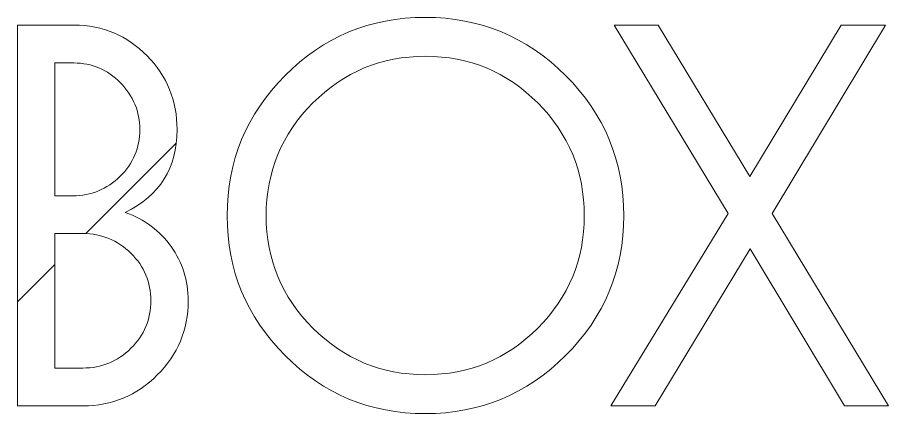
# Model space of a CAD drawing. Header units: inches. Extents: x 30 to 444, y 589 to 771.
# Drawn here: x 435 to 444.26, y 589.37 to 593.59 of the extents above; entities that cross this region are included whole.
import ezdxf

# ---------------------------------------------------------------- set-up
doc = ezdxf.new("R2010")
doc.units = ezdxf.units.IN
doc.header["$MEASUREMENT"] = 0
doc.layers.add('Default', color=7, linetype='Continuous')
pattern_1 = [(45, (0, 0), (-7.07107, 7.07107), [])]

# ---------------------------------------------------------------- blocks, each defined once
blk = doc.blocks.new('block 14')
at = {"layer": 'Default'}
h = blk.add_hatch(dxfattribs=at)
h.set_pattern_fill('AI_USER_DEFINED_HATCH', scale=10, angle=45, style=2, pattern_type=0)
h.set_pattern_definition(pattern_1)
edge = h.paths.add_edge_path()
edge.add_spline(control_points=[(441.4444, 591.475), (441.4444, 590.8954), (441.2383, 590.3993), (440.8262, 589.9872), (440.4141, 589.5751), (439.9161, 589.369), (439.3326, 589.369), (438.7489, 589.369), (438.2518, 589.5751), (437.8419, 589.9872), (437.4315, 590.3993), (437.2266, 590.8954), (437.2266, 591.475), (437.2266, 592.0587), (437.4315, 592.5565), (437.8419, 592.9686), (438.2518, 593.3807), (438.7489, 593.587), (439.3326, 593.587), (439.9161, 593.587), (440.4141, 593.3807), (440.8262, 592.9686), (441.2383, 592.5565), (441.4444, 592.0587), (441.4444, 591.475)], knot_values=[0, 0, 0, 0, 1, 1, 1, 2, 2, 2, 3, 3, 3, 4, 4, 4, 5, 5, 5, 6, 6, 6, 7, 7, 7, 8, 8, 8, 8], degree=3, periodic=1)
edge = h.paths.add_edge_path()
edge.add_spline(control_points=[(441.0243, 591.475), (441.0243, 591.9444), (440.8597, 592.3447), (440.5304, 592.6759), (440.2011, 593.0071), (439.8018, 593.1728), (439.3326, 593.1728), (438.8671, 593.1728), (438.4689, 593.0071), (438.1375, 592.6759), (437.8063, 592.3447), (437.6407, 591.9444), (437.6407, 591.475), (437.6407, 591.0097), (437.8063, 590.6113), (438.1375, 590.2801), (438.4689, 589.9487), (438.8671, 589.7831), (439.3326, 589.7831), (439.8018, 589.7831), (440.2011, 589.9487), (440.5304, 590.2801), (440.8597, 590.6113), (441.0243, 591.0097), (441.0243, 591.475)], knot_values=[0, 0, 0, 0, 1, 1, 1, 2, 2, 2, 3, 3, 3, 4, 4, 4, 5, 5, 5, 6, 6, 6, 7, 7, 7, 8, 8, 8, 8], degree=3, periodic=1)
h = blk.add_hatch(dxfattribs=at)
h.set_pattern_fill('AI_USER_DEFINED_HATCH', scale=10, angle=45, style=2, pattern_type=0)
h.set_pattern_definition(pattern_1)
edge = h.paths.add_edge_path()
edge.add_spline(control_points=[(436.8118, 590.5699), (436.8118, 590.2623), (436.7025, 589.999), (436.4834, 589.7802), (436.2646, 589.5614), (436.0015, 589.4518), (435.6939, 589.4518), (435.6939, 589.4518), (434.9958, 589.4518), (434.9958, 589.4518), (434.9958, 589.4518), (434.9958, 593.5042), (434.9958, 593.5042), (434.9958, 593.5042), (435.599, 593.5042), (435.599, 593.5042), (435.9028, 593.5042), (436.1611, 593.3957), (436.3741, 593.1788), (436.5872, 592.9619), (436.6936, 592.6995), (436.6936, 592.3919), (436.6936, 591.9858), (436.5101, 591.6919), (436.1433, 591.5104), (436.3484, 591.4355), (436.5111, 591.3142), (436.6315, 591.1467), (436.7516, 590.9789), (436.8118, 590.7868), (436.8118, 590.5699)], knot_values=[0, 0, 0, 0, 1, 1, 1, 2, 2, 2, 3, 3, 3, 4, 4, 4, 5, 5, 5, 6, 6, 6, 7, 7, 7, 8, 8, 8, 9, 9, 9, 10, 10, 10, 10], degree=3, periodic=1)
edge = h.paths.add_edge_path()
edge.add_spline(control_points=[(436.2971, 592.3919), (436.2971, 592.5852), (436.2283, 592.7518), (436.0903, 592.8918), (435.9524, 593.0317), (435.7878, 593.1017), (435.5959, 593.1017), (435.5959, 593.1017), (435.392, 593.1017), (435.392, 593.1017), (435.392, 593.1017), (435.392, 591.688), (435.392, 591.688), (435.392, 591.688), (435.5839, 591.688), (435.5839, 591.688), (435.7796, 591.688), (435.9476, 591.7569), (436.0875, 591.8951), (436.2273, 592.033), (436.2971, 592.1986), (436.2971, 592.3919)], knot_values=[0, 0, 0, 0, 1, 1, 1, 2, 2, 2, 3, 3, 3, 4, 4, 4, 5, 5, 5, 6, 6, 6, 7, 7, 7, 7], degree=3, periodic=1)
edge = h.paths.add_edge_path()
edge.add_spline(control_points=[(436.4155, 590.5699), (436.4155, 590.7671), (436.3445, 590.9356), (436.203, 591.0757), (436.0615, 591.2155), (435.8908, 591.2858), (435.6912, 591.2858), (435.6912, 591.2858), (435.392, 591.2858), (435.392, 591.2858), (435.392, 591.2858), (435.392, 589.8541), (435.392, 589.8541), (435.392, 589.8541), (435.6912, 589.8541), (435.6912, 589.8541), (435.8908, 589.8541), (436.0615, 589.9241), (436.203, 590.0642), (436.3445, 590.2041), (436.4155, 590.3726), (436.4155, 590.5699)], knot_values=[0, 0, 0, 0, 1, 1, 1, 2, 2, 2, 3, 3, 3, 4, 4, 4, 5, 5, 5, 6, 6, 6, 7, 7, 7, 7], degree=3, periodic=1)
h = blk.add_hatch(dxfattribs=at)
h.set_pattern_fill('AI_USER_DEFINED_HATCH', scale=10, angle=45, style=2, pattern_type=0)
h.set_pattern_definition(pattern_1)
h.paths.add_polyline_path([(444.2605, 589.4518), (443.7903, 589.4518), (442.7878, 591.1219), (441.7782, 589.4518), (441.3084, 589.4518), (442.5529, 591.4993), (441.3411, 593.5042), (441.8112, 593.5042), (442.7844, 591.8939), (443.7576, 593.5042), (444.2275, 593.5042), (443.0227, 591.4993)])
at = {"layer": 'Default', "lineweight": 0}
blk.add_lwpolyline([(444.2605, 589.4518), (443.7903, 589.4518), (442.7878, 591.1219), (441.7782, 589.4518), (441.3084, 589.4518), (442.5529, 591.4993), (441.3411, 593.5042), (441.8112, 593.5042), (442.7844, 591.8939), (443.7576, 593.5042), (444.2275, 593.5042), (443.0227, 591.4993), (444.2605, 589.4518)], dxfattribs=at)
for points, knots in [([(441.4444, 591.475), (441.4444, 590.8954), (441.2383, 590.3993), (440.8262, 589.9872), (440.4141, 589.5751), (439.9161, 589.369), (439.3326, 589.369), (438.7489, 589.369), (438.2518, 589.5751), (437.8419, 589.9872), (437.4315, 590.3993), (437.2266, 590.8954), (437.2266, 591.475), (437.2266, 592.0587), (437.4315, 592.5565), (437.8419, 592.9686), (438.2518, 593.3807), (438.7489, 593.587), (439.3326, 593.587), (439.9161, 593.587), (440.4141, 593.3807), (440.8262, 592.9686), (441.2383, 592.5565), (441.4444, 592.0587), (441.4444, 591.475)], [0, 0, 0, 0, 1, 1, 1, 2, 2, 2, 3, 3, 3, 4, 4, 4, 5, 5, 5, 6, 6, 6, 7, 7, 7, 8, 8, 8, 8]), ([(436.8118, 590.5699), (436.8118, 590.2623), (436.7025, 589.999), (436.4834, 589.7802), (436.2646, 589.5614), (436.0015, 589.4518), (435.6939, 589.4518), (435.6939, 589.4518), (434.9958, 589.4518), (434.9958, 589.4518), (434.9958, 589.4518), (434.9958, 593.5042), (434.9958, 593.5042), (434.9958, 593.5042), (435.599, 593.5042), (435.599, 593.5042), (435.9028, 593.5042), (436.1611, 593.3957), (436.3741, 593.1788), (436.5872, 592.9619), (436.6936, 592.6995), (436.6936, 592.3919), (436.6936, 591.9858), (436.5101, 591.6919), (436.1433, 591.5104), (436.3484, 591.4355), (436.5111, 591.3142), (436.6315, 591.1467), (436.7516, 590.9789), (436.8118, 590.7868), (436.8118, 590.5699)], [0, 0, 0, 0, 1, 1, 1, 2, 2, 2, 3, 3, 3, 4, 4, 4, 5, 5, 5, 6, 6, 6, 7, 7, 7, 8, 8, 8, 9, 9, 9, 10, 10, 10, 10]), ([(441.0243, 591.475), (441.0243, 591.9444), (440.8597, 592.3447), (440.5304, 592.6759), (440.2011, 593.0071), (439.8018, 593.1728), (439.3326, 593.1728), (438.8671, 593.1728), (438.4689, 593.0071), (438.1375, 592.6759), (437.8063, 592.3447), (437.6407, 591.9444), (437.6407, 591.475), (437.6407, 591.0097), (437.8063, 590.6113), (438.1375, 590.2801), (438.4689, 589.9487), (438.8671, 589.7831), (439.3326, 589.7831), (439.8018, 589.7831), (440.2011, 589.9487), (440.5304, 590.2801), (440.8597, 590.6113), (441.0243, 591.0097), (441.0243, 591.475)], [0, 0, 0, 0, 1, 1, 1, 2, 2, 2, 3, 3, 3, 4, 4, 4, 5, 5, 5, 6, 6, 6, 7, 7, 7, 8, 8, 8, 8]), ([(436.2971, 592.3919), (436.2971, 592.5852), (436.2283, 592.7518), (436.0903, 592.8918), (435.9524, 593.0317), (435.7878, 593.1017), (435.5959, 593.1017), (435.5959, 593.1017), (435.392, 593.1017), (435.392, 593.1017), (435.392, 593.1017), (435.392, 591.688), (435.392, 591.688), (435.392, 591.688), (435.5839, 591.688), (435.5839, 591.688), (435.7796, 591.688), (435.9476, 591.7569), (436.0875, 591.8951), (436.2273, 592.033), (436.2971, 592.1986), (436.2971, 592.3919)], [0, 0, 0, 0, 1, 1, 1, 2, 2, 2, 3, 3, 3, 4, 4, 4, 5, 5, 5, 6, 6, 6, 7, 7, 7, 7]), ([(436.4155, 590.5699), (436.4155, 590.7671), (436.3445, 590.9356), (436.203, 591.0757), (436.0615, 591.2155), (435.8908, 591.2858), (435.6912, 591.2858), (435.6912, 591.2858), (435.392, 591.2858), (435.392, 591.2858), (435.392, 591.2858), (435.392, 589.8541), (435.392, 589.8541), (435.392, 589.8541), (435.6912, 589.8541), (435.6912, 589.8541), (435.8908, 589.8541), (436.0615, 589.9241), (436.203, 590.0642), (436.3445, 590.2041), (436.4155, 590.3726), (436.4155, 590.5699)], [0, 0, 0, 0, 1, 1, 1, 2, 2, 2, 3, 3, 3, 4, 4, 4, 5, 5, 5, 6, 6, 6, 7, 7, 7, 7])]:
    blk.add_open_spline(points, degree=3, knots=knots, dxfattribs=at)

msp = doc.modelspace()

# ---------------------------------------------------------------- block references
at = {"layer": 'Default'}
msp.add_blockref('block 14', (0, 0), dxfattribs=at)

doc.saveas('drawing.dxf')
